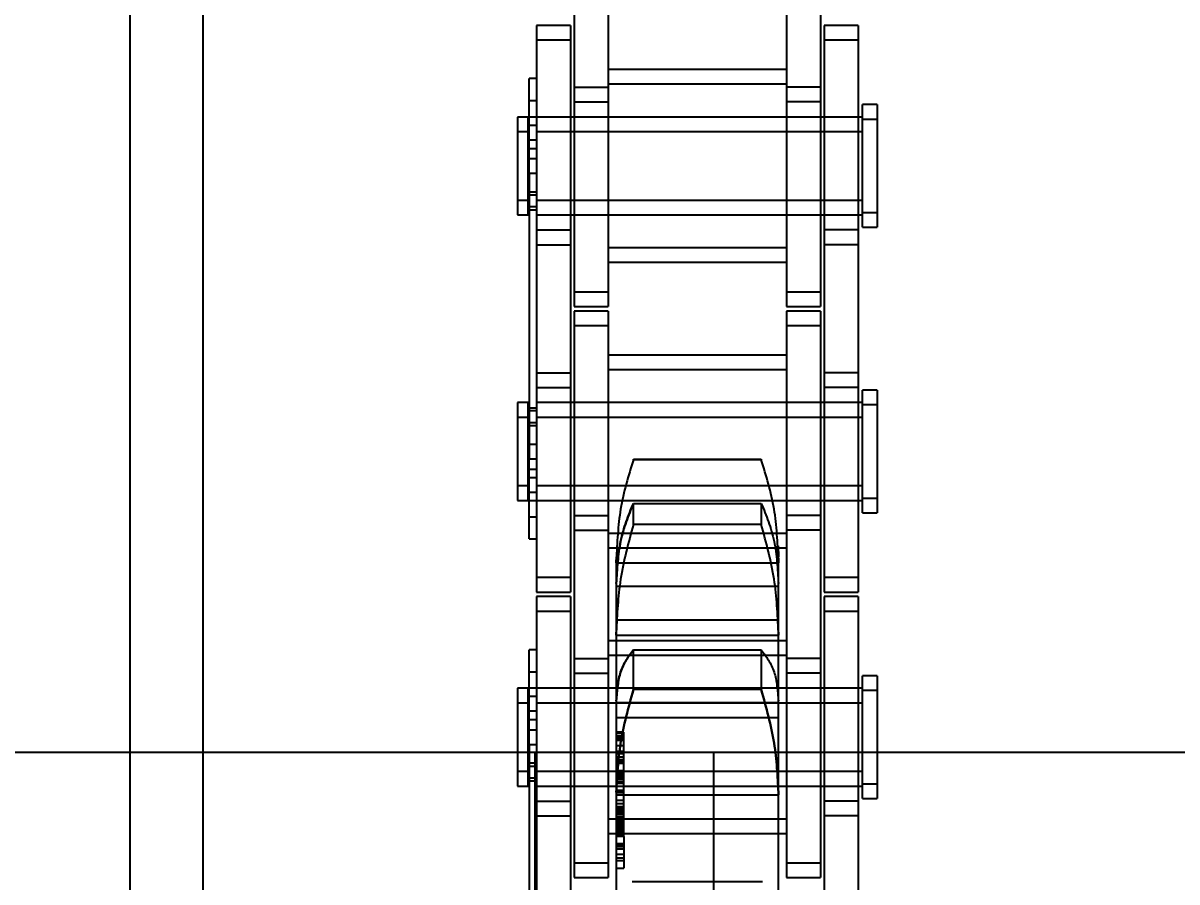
# Model space of a CAD drawing. Header units: metres. Extents: x 0 to 63075, y 0 to 44550.
# Drawn here: x 13773.7 to 13825.1, y 29226.8 to 29265 of the extents above; entities that cross this region are included whole.
import ezdxf

# ---------------------------------------------------------------- set-up
doc = ezdxf.new("R2010")
doc.units = ezdxf.units.M
doc.header["$LTSCALE"] = 75
doc.linetypes.add('HIDDEN2', pattern=[4.7625, 3.175, -1.5875])
for name, color, linetype in [('18_COTAS', 7, 'Continuous'), ('SDM', 7, 'Continuous'), ('SL4', 4, 'Continuous'), ('ST1', 7, 'HIDDEN2')]:
    doc.layers.add(name, color=color, linetype=linetype)
doc.styles.add('ROMANS', font='ROMANS.SHX')
doc.dimstyles.new('75___1-75', dxfattribs={"dimscale": 75, "dimtxt": 2.5, "dimasz": 2, "dimexe": 1.5, "dimexo": 1, "dimgap": 0.5, "dimtad": 1, "dimdec": 0, "dimzin": 12, "dimtxsty": 'ROMANS', "dimcen": 0, "dimclrd": 256, "dimclre": 256, "dimclrt": 3, "dimazin": 3, "dimtfac": 1, "dimtdec": 0, "dimtmove": 0, "dimatfit": 0, "dimfxl": 1, "dimlwd": -1, "dimlwe": -1, "dimarcsym": 0})

# ---------------------------------------------------------------- blocks, each defined once
blk = doc.blocks.new('*D27')
at = {"layer": '18_COTAS', "transparency": 16777216}
for p, q in [((12131.24, 27878.333), (12131.24, 30705.371)), ((13913.74, 30509.566), (13913.74, 30705.371)), ((11981.24, 30592.871), (11122.311, 30592.871)), ((13913.74, 30592.871), (12131.24, 30592.871)), ((14063.74, 30592.871), (14213.74, 30592.871))]:
    blk.add_line(p, q, dxfattribs=at)
for points in [[(11981.24, 30617.871), (11981.24, 30567.871), (12131.24, 30592.871)], [(14063.74, 30617.871), (14063.74, 30567.871), (13913.74, 30592.871)]]:
    blk.add_solid(points, dxfattribs=at)
at = {"layer": 'Defpoints', "color": 0, "transparency": 16777216}
for p in [(13913.74, 30592.871), (13913.74, 30434.566), (12131.24, 27803.333)]:
    blk.add_point(p, dxfattribs=at)
at = {"layer": '18_COTAS', "color": 3, "transparency": 16777216, "insert": (11476.776, 30724.121), "char_height": 187.5, "attachment_point": 5, "style": 'ROMANS'}
blk.add_mtext('1782', dxfattribs=at)
blk = doc.blocks.new('A$C429c7d53')
at = {"layer": 'SL4'}
blk.add_line((57.76, 1009.762), (57.76, 2334.738), dxfattribs=at)
at = {"layer": 'ST1'}
for p, q in [((57.76, 1009.762), (57.76, 2334.738)), ((60.997, 2334.738), (60.997, 1009.762)), ((77.515, 2177.761), (77.515, 2171.411)), ((79.035, 2177.761), (79.035, 2171.411)), ((86.965, 2177.761), (86.965, 2171.411)), ((88.485, 2177.761), (88.485, 2171.411)), ((75.843, 2174.811), (75.843, 2174.156)), ((77.363, 2174.811), (75.843, 2174.811)), ((77.363, 2174.811), (77.363, 2174.156)), ((88.637, 2174.811), (88.637, 2174.156)), ((90.157, 2174.811), (88.637, 2174.811)), ((90.157, 2174.811), (90.157, 2174.156)), ((75.843, 2174.156), (75.843, 2165.061)), ((77.363, 2174.156), (75.843, 2174.156)), ((77.363, 2174.156), (77.363, 2165.061)), ((88.637, 2174.156), (88.637, 2165.061)), ((90.157, 2174.156), (88.637, 2174.156)), ((90.157, 2174.156), (90.157, 2165.061)), ((86.965, 2172.851), (79.035, 2172.851)), ((75.511, 2171.467), (75.511, 2172.443)), ((75.843, 2172.443), (75.511, 2172.443)), ((86.965, 2172.196), (79.035, 2172.196)), ((77.515, 2172.066), (79.035, 2172.066)), ((88.485, 2172.066), (86.965, 2172.066)), ((75.511, 2171.467), (75.843, 2171.467)), ((75.511, 2168.236), (75.511, 2171.467)), ((77.515, 2171.411), (79.035, 2171.411)), ((77.515, 2171.411), (77.515, 2162.316)), ((79.035, 2171.411), (79.035, 2162.316)), ((88.485, 2171.411), (86.965, 2171.411)), ((86.965, 2171.411), (86.965, 2162.316)), ((88.485, 2171.411), (88.485, 2162.316)), ((90.341, 2170.634), (90.341, 2171.289)), ((91, 2171.289), (90.341, 2171.289)), ((91, 2171.289), (91, 2170.634)), ((75, 2170.736), (75, 2170.081)), ((75.474, 2170.736), (75, 2170.736)), ((75.474, 2170.081), (75.474, 2170.736)), ((77.363, 2170.736), (75.511, 2170.736)), ((90.341, 2170.736), (75.843, 2170.736)), ((79.035, 2170.736), (77.515, 2170.736)), ((86.965, 2170.736), (79.035, 2170.736)), ((88.485, 2170.736), (86.965, 2170.736)), ((90.157, 2170.736), (88.637, 2170.736)), ((90.341, 2165.837), (90.341, 2170.634)), ((91, 2170.634), (90.341, 2170.634)), ((91, 2170.634), (91, 2165.837)), ((75, 2170.081), (75, 2166.391)), ((75.474, 2170.081), (75, 2170.081)), ((75.843, 2170.367), (75.474, 2170.367)), ((75.474, 2166.391), (75.474, 2170.081)), ((77.363, 2170.081), (75.843, 2170.081)), ((90.341, 2170.081), (75.843, 2170.081)), ((79.035, 2170.081), (77.515, 2170.081)), ((86.965, 2170.081), (79.035, 2170.081)), ((88.485, 2170.081), (86.965, 2170.081)), ((90.157, 2170.081), (88.637, 2170.081)), ((75.843, 2169.712), (75.474, 2169.712)), ((75.511, 2169.343), (75.843, 2169.343)), ((75.511, 2168.891), (75.843, 2168.891)), ((75.511, 2168.236), (75.843, 2168.236)), ((75.511, 2168.236), (75.511, 2155.536)), ((75, 2167.046), (75.474, 2167.046)), ((75.474, 2167.415), (75.843, 2167.415)), ((75.511, 2167.272), (75.843, 2167.272)), ((75.843, 2167.046), (77.363, 2167.046)), ((75.843, 2167.046), (90.341, 2167.046)), ((77.515, 2167.046), (79.035, 2167.046)), ((79.035, 2167.046), (86.965, 2167.046)), ((86.965, 2167.046), (88.485, 2167.046)), ((88.637, 2167.046), (90.157, 2167.046)), ((75.474, 2166.76), (75.843, 2166.76)), ((75.511, 2166.617), (75.843, 2166.617)), ((90.341, 2166.492), (91, 2166.492)), ((75, 2166.391), (75.474, 2166.391)), ((75.843, 2166.391), (77.363, 2166.391)), ((75.843, 2166.391), (90.341, 2166.391)), ((77.515, 2166.391), (79.035, 2166.391)), ((79.035, 2166.391), (86.965, 2166.391)), ((86.965, 2166.391), (88.485, 2166.391)), ((88.637, 2166.391), (90.157, 2166.391)), ((75.843, 2165.716), (77.363, 2165.716)), ((90.157, 2165.716), (88.637, 2165.716)), ((90.341, 2165.837), (91, 2165.837)), ((75.843, 2165.061), (77.363, 2165.061)), ((75.843, 2165.061), (75.843, 2158.711)), ((77.363, 2165.061), (77.363, 2158.711)), ((79.035, 2164.931), (86.965, 2164.931)), ((90.157, 2165.061), (88.637, 2165.061)), ((88.637, 2165.061), (88.637, 2158.711)), ((90.157, 2165.061), (90.157, 2158.711)), ((79.035, 2164.276), (86.965, 2164.276)), ((77.515, 2162.971), (79.035, 2162.971)), ((86.965, 2162.971), (88.485, 2162.971)), ((77.515, 2162.316), (79.035, 2162.316)), ((77.515, 2162.111), (77.515, 2161.456)), ((79.035, 2162.111), (77.515, 2162.111)), ((79.035, 2162.111), (79.035, 2161.456)), ((86.965, 2162.316), (88.485, 2162.316)), ((86.965, 2162.111), (86.965, 2161.456)), ((88.485, 2162.111), (86.965, 2162.111)), ((88.485, 2162.111), (88.485, 2161.456)), ((77.515, 2161.456), (77.515, 2152.361)), ((79.035, 2161.456), (77.515, 2161.456)), ((79.035, 2161.456), (79.035, 2152.361)), ((86.965, 2161.456), (86.965, 2152.361)), ((88.485, 2161.456), (86.965, 2161.456)), ((88.485, 2161.456), (88.485, 2152.361)), ((86.965, 2160.151), (79.035, 2160.151)), ((75.843, 2159.366), (77.363, 2159.366)), ((86.965, 2159.496), (79.035, 2159.496)), ((90.157, 2159.366), (88.637, 2159.366)), ((75.843, 2158.711), (77.363, 2158.711)), ((75.843, 2158.711), (75.843, 2149.616)), ((77.363, 2158.711), (77.363, 2149.616)), ((90.157, 2158.711), (88.637, 2158.711)), ((88.637, 2158.711), (88.637, 2149.616)), ((90.157, 2158.711), (90.157, 2149.616)), ((90.341, 2157.934), (90.341, 2158.589)), ((91, 2158.589), (90.341, 2158.589)), ((91, 2158.589), (91, 2157.934)), ((75, 2158.036), (75, 2157.381)), ((75.474, 2158.036), (75, 2158.036)), ((75.474, 2157.381), (75.474, 2158.036)), ((75.511, 2157.81), (75.843, 2157.81)), ((77.363, 2158.036), (75.843, 2158.036)), ((90.341, 2158.036), (75.843, 2158.036)), ((79.035, 2158.036), (77.515, 2158.036)), ((86.965, 2158.036), (79.035, 2158.036)), ((88.485, 2158.036), (86.965, 2158.036)), ((90.157, 2158.036), (88.637, 2158.036)), ((90.341, 2153.137), (90.341, 2157.934)), ((91, 2157.934), (90.341, 2157.934)), ((91, 2157.934), (91, 2153.137)), ((75, 2157.381), (75, 2153.691)), ((75.474, 2157.381), (75, 2157.381)), ((75.843, 2157.667), (75.474, 2157.667)), ((75.474, 2153.691), (75.474, 2157.381)), ((77.363, 2157.381), (75.843, 2157.381)), ((90.341, 2157.381), (75.843, 2157.381)), ((79.035, 2157.381), (77.515, 2157.381)), ((86.965, 2157.381), (79.035, 2157.381)), ((88.485, 2157.381), (86.965, 2157.381)), ((90.157, 2157.381), (88.637, 2157.381)), ((75.843, 2157.012), (75.474, 2157.012)), ((75.511, 2157.155), (75.843, 2157.155)), ((75.511, 2156.191), (75.843, 2156.191)), ((75.511, 2155.536), (75.843, 2155.536)), ((75.511, 2151.984), (75.511, 2155.536)), ((80.157, 2155.496), (80.157, 2155.52)), ((80.157, 2155.52), (85.843, 2155.52)), ((85.843, 2155.496), (80.157, 2155.496)), ((85.843, 2155.52), (85.843, 2155.496)), ((75.474, 2154.715), (75.843, 2154.715)), ((75.511, 2155.084), (75.843, 2155.084)), ((75, 2154.346), (75.474, 2154.346)), ((75.843, 2154.346), (77.363, 2154.346)), ((75.843, 2154.346), (90.341, 2154.346)), ((77.515, 2154.346), (79.035, 2154.346)), ((79.035, 2154.346), (86.965, 2154.346)), ((86.965, 2154.346), (88.485, 2154.346)), ((88.637, 2154.346), (90.157, 2154.346)), ((75, 2153.691), (75.474, 2153.691)), ((75.474, 2154.06), (75.843, 2154.06)), ((75.511, 2153.691), (77.363, 2153.691)), ((75.843, 2153.691), (90.341, 2153.691)), ((77.515, 2153.691), (79.035, 2153.691)), ((79.035, 2153.691), (86.965, 2153.691)), ((86.965, 2153.691), (88.485, 2153.691)), ((88.637, 2153.691), (90.157, 2153.691)), ((90.341, 2153.792), (91, 2153.792)), ((80.157, 2152.62), (80.157, 2153.558)), ((80.157, 2153.558), (85.843, 2153.558)), ((85.843, 2153.558), (85.843, 2152.62)), ((90.341, 2153.137), (91, 2153.137)), ((75.511, 2152.96), (75.843, 2152.96)), ((77.515, 2153.016), (79.035, 2153.016)), ((85.843, 2152.62), (80.157, 2152.62)), ((88.485, 2153.016), (86.965, 2153.016)), ((77.515, 2152.361), (79.035, 2152.361)), ((77.515, 2152.361), (77.515, 2146.011)), ((79.035, 2152.361), (79.035, 2146.011)), ((79.035, 2152.231), (86.965, 2152.231)), ((88.485, 2152.361), (86.965, 2152.361)), ((86.965, 2152.361), (86.965, 2146.011)), ((88.485, 2152.361), (88.485, 2146.011)), ((75.511, 2151.984), (75.843, 2151.984)), ((79.035, 2151.576), (86.965, 2151.576)), ((86.553, 2151.661), (86.605, 2151.047)), ((86.596, 2151.667), (86.605, 2151.187)), ((79.395, 2151.187), (79.395, 2151.047)), ((79.395, 2151.047), (79.395, 2150.92)), ((79.395, 2150.92), (79.395, 2151.047)), ((86.605, 2151.047), (86.605, 2151.187)), ((86.605, 2150.92), (86.605, 2151.047)), ((86.605, 2151.047), (86.605, 2150.92)), ((79.395, 2150.92), (86.605, 2150.92)), ((79.395, 2150.92), (79.395, 2149.99)), ((86.605, 2149.99), (86.605, 2150.92)), ((75.843, 2150.271), (77.363, 2150.271)), ((88.637, 2150.271), (90.157, 2150.271)), ((75.843, 2149.616), (77.363, 2149.616)), ((79.395, 2149.99), (79.395, 2147.825)), ((79.395, 2149.881), (86.605, 2149.881)), ((86.605, 2147.825), (86.605, 2149.99)), ((88.637, 2149.616), (90.157, 2149.616)), ((75.843, 2149.411), (75.843, 2148.756)), ((77.363, 2149.411), (75.843, 2149.411)), ((77.363, 2149.411), (77.363, 2148.756)), ((88.637, 2149.411), (88.637, 2148.756)), ((90.157, 2149.411), (88.637, 2149.411)), ((90.157, 2149.411), (90.157, 2148.756)), ((75.843, 2148.756), (75.843, 2139.661)), ((77.363, 2148.756), (75.843, 2148.756)), ((77.363, 2148.756), (77.363, 2139.661)), ((88.637, 2148.756), (88.637, 2139.661)), ((90.157, 2148.756), (88.637, 2148.756)), ((90.157, 2148.756), (90.157, 2139.661)), ((79.395, 2148.383), (86.605, 2148.383)), ((86.965, 2147.451), (79.035, 2147.451)), ((79.395, 2147.825), (79.395, 2147.697)), ((79.395, 2147.697), (79.395, 2147.825)), ((79.395, 2147.697), (86.605, 2147.697)), ((79.395, 2147.697), (79.395, 2144.783)), ((86.605, 2147.697), (86.605, 2147.825)), ((86.605, 2147.825), (86.605, 2147.697)), ((86.605, 2144.783), (86.605, 2147.697)), ((75.511, 2146.067), (75.511, 2147.043)), ((75.843, 2147.043), (75.511, 2147.043)), ((80.157, 2145.276), (80.157, 2147.039)), ((80.157, 2147.039), (85.843, 2147.039)), ((85.843, 2147.039), (85.843, 2145.276)), ((77.515, 2146.666), (79.035, 2146.666)), ((86.965, 2146.796), (79.035, 2146.796)), ((88.485, 2146.666), (86.965, 2146.666)), ((75.511, 2146.067), (75.843, 2146.067)), ((75.511, 2142.836), (75.511, 2146.067)), ((77.515, 2146.011), (79.035, 2146.011)), ((77.515, 2146.011), (77.515, 2136.916)), ((79.035, 2146.011), (79.035, 2136.916)), ((88.485, 2146.011), (86.965, 2146.011)), ((86.965, 2146.011), (86.965, 2136.916)), ((88.485, 2146.011), (88.485, 2136.916)), ((90.341, 2145.234), (90.341, 2145.889)), ((91, 2145.889), (90.341, 2145.889)), ((91, 2145.889), (91, 2145.234)), ((75, 2145.336), (75, 2144.681)), ((75.474, 2145.336), (75, 2145.336)), ((75.474, 2144.681), (75.474, 2145.336)), ((75.843, 2144.967), (75.474, 2144.967)), ((77.363, 2145.336), (75.511, 2145.336)), ((90.341, 2145.336), (75.843, 2145.336)), ((79.035, 2145.336), (77.515, 2145.336)), ((86.965, 2145.336), (79.035, 2145.336)), ((85.843, 2145.276), (80.157, 2145.276)), ((88.485, 2145.336), (86.965, 2145.336)), ((90.157, 2145.336), (88.637, 2145.336)), ((90.341, 2140.437), (90.341, 2145.234)), ((91, 2145.234), (90.341, 2145.234)), ((91, 2145.234), (91, 2140.437)), ((75, 2144.681), (75, 2140.991)), ((75.474, 2144.681), (75, 2144.681)), ((75.474, 2140.991), (75.474, 2144.681)), ((77.363, 2144.681), (75.843, 2144.681)), ((90.341, 2144.681), (75.843, 2144.681)), ((79.035, 2144.681), (77.515, 2144.681)), ((86.965, 2144.681), (79.035, 2144.681)), ((79.395, 2144.783), (79.395, 2140.715)), ((79.395, 2144.705), (86.605, 2144.705)), ((86.605, 2140.715), (86.605, 2144.783)), ((88.485, 2144.681), (86.965, 2144.681)), ((90.157, 2144.681), (88.637, 2144.681)), ((75.843, 2144.312), (75.474, 2144.312)), ((75.511, 2143.943), (75.843, 2143.943)), ((79.395, 2144.036), (86.605, 2144.036)), ((75.511, 2143.491), (75.843, 2143.491)), ((79.73, 2143.384), (79.395, 2143.384)), ((79.73, 2143.369), (79.395, 2143.369)), ((79.73, 2143.349), (79.395, 2143.349)), ((79.73, 2143.339), (79.395, 2143.339)), ((79.73, 2143.349), (79.73, 2143.384)), ((79.73, 2143.142), (79.73, 2143.349)), ((75.511, 2142.836), (75.511, 2130.136)), ((75.511, 2142.836), (75.843, 2142.836)), ((79.73, 2143.222), (79.395, 2143.222)), ((79.73, 2143.184), (79.395, 2143.184)), ((79.73, 2143.142), (79.395, 2143.142)), ((79.73, 2143.106), (79.395, 2143.106)), ((79.73, 2143.015), (79.395, 2143.015)), ((79.73, 2143.106), (79.73, 2143.142)), ((79.73, 2142.781), (79.73, 2143.106)), ((48.235, 2142.5), (123.235, 2142.5)), ((75.78, 1919.26), (75.78, 2142.5)), ((79.73, 2142.781), (79.395, 2142.781)), ((79.73, 2142.531), (79.395, 2142.531)), ((79.73, 2142.51), (79.395, 2142.51)), ((79.73, 2142.415), (79.395, 2142.415)), ((79.73, 2142.697), (79.73, 2142.781)), ((79.73, 2142.415), (79.73, 2142.697)), ((79.73, 2141.567), (79.73, 2142.415)), ((83.717, 2142.5), (83.717, 1919.26)), ((75.474, 2142.015), (75.843, 2142.015)), ((75.511, 2141.872), (75.843, 2141.872)), ((79.73, 2142.278), (79.395, 2142.278)), ((79.73, 2142.157), (79.395, 2142.157)), ((79.73, 2142.109), (79.395, 2142.109)), ((79.73, 2142.071), (79.395, 2142.071)), ((79.73, 2142.025), (79.395, 2142.025)), ((79.73, 2141.998), (79.395, 2141.998)), ((75, 2141.646), (75.474, 2141.646)), ((75.474, 2141.36), (75.843, 2141.36)), ((75.843, 2141.646), (77.363, 2141.646)), ((75.843, 2141.646), (90.341, 2141.646)), ((77.515, 2141.646), (79.035, 2141.646)), ((79.035, 2141.646), (86.965, 2141.646)), ((79.73, 2141.663), (79.395, 2141.663)), ((79.73, 2141.64), (79.395, 2141.64)), ((79.73, 2141.567), (79.395, 2141.567)), ((79.73, 2141.56), (79.395, 2141.56)), ((79.73, 2141.539), (79.395, 2141.539)), ((79.73, 2141.522), (79.395, 2141.522)), ((79.73, 2141.467), (79.395, 2141.467)), ((79.73, 2141.413), (79.395, 2141.413)), ((79.73, 2141.333), (79.395, 2141.333)), ((79.73, 2141.287), (79.395, 2141.287)), ((79.73, 2141.177), (79.73, 2141.567)), ((86.965, 2141.646), (88.485, 2141.646)), ((88.637, 2141.646), (90.157, 2141.646)), ((75, 2140.991), (75.474, 2140.991)), ((75.511, 2141.217), (75.843, 2141.217)), ((75.843, 2140.991), (77.363, 2140.991)), ((75.843, 2140.991), (90.341, 2140.991)), ((77.515, 2140.991), (79.035, 2140.991)), ((79.035, 2140.991), (86.965, 2140.991)), ((79.73, 2141.177), (79.395, 2141.177)), ((79.73, 2141.159), (79.395, 2141.159)), ((79.73, 2141.138), (79.395, 2141.138)), ((79.73, 2141.097), (79.395, 2141.097)), ((79.73, 2140.797), (79.395, 2140.797)), ((79.73, 2138.748), (79.73, 2141.177)), ((86.965, 2140.991), (88.485, 2140.991)), ((88.637, 2140.991), (90.157, 2140.991)), ((90.341, 2141.092), (91, 2141.092)), ((75.843, 2140.316), (77.363, 2140.316)), ((79.73, 2140.736), (79.395, 2140.736)), ((79.395, 2140.715), (79.395, 2140.599)), ((79.73, 2140.688), (79.395, 2140.688)), ((79.395, 2140.599), (86.605, 2140.599)), ((79.395, 2140.599), (79.395, 2136.054)), ((79.73, 2140.353), (79.395, 2140.353)), ((86.605, 2140.599), (86.605, 2140.715)), ((86.605, 2140.715), (86.605, 2140.599)), ((86.605, 2136.054), (86.605, 2140.599)), ((90.157, 2140.316), (88.637, 2140.316)), ((90.341, 2140.437), (91, 2140.437)), ((79.73, 2140.194), (79.395, 2140.194)), ((79.73, 2140.06), (79.395, 2140.06)), ((79.73, 2140.052), (79.395, 2140.052)), ((79.73, 2140.033), (79.395, 2140.033)), ((79.73, 2140.017), (79.395, 2140.017)), ((79.73, 2140.003), (79.395, 2140.003)), ((79.73, 2139.915), (79.395, 2139.915)), ((79.73, 2139.911), (79.395, 2139.911)), ((79.73, 2139.886), (79.395, 2139.886)), ((79.73, 2139.882), (79.395, 2139.882)), ((79.73, 2139.848), (79.395, 2139.848)), ((79.73, 2139.809), (79.395, 2139.809)), ((79.73, 2139.776), (79.395, 2139.776)), ((79.73, 2139.774), (79.395, 2139.774)), ((79.73, 2139.741), (79.395, 2139.741)), ((75.843, 2139.661), (77.363, 2139.661)), ((75.843, 2139.661), (75.843, 2133.311)), ((77.363, 2139.661), (77.363, 2133.311)), ((79.035, 2139.531), (86.965, 2139.531)), ((79.73, 2139.638), (79.395, 2139.638)), ((79.73, 2139.589), (79.395, 2139.589)), ((79.73, 2139.509), (79.395, 2139.509)), ((79.73, 2139.425), (79.395, 2139.425)), ((79.73, 2139.332), (79.395, 2139.332)), ((79.73, 2139.264), (79.395, 2139.264)), ((79.73, 2139.256), (79.395, 2139.256)), ((79.73, 2139.236), (79.395, 2139.236)), ((90.157, 2139.661), (88.637, 2139.661)), ((88.637, 2139.661), (88.637, 2133.311)), ((90.157, 2139.661), (90.157, 2133.311)), ((79.035, 2138.876), (86.965, 2138.876)), ((79.73, 2139.143), (79.395, 2139.143)), ((79.73, 2139.13), (79.395, 2139.13)), ((79.73, 2139.122), (79.395, 2139.122)), ((79.395, 2139.119), (79.73, 2139.119)), ((79.73, 2139.045), (79.395, 2139.045)), ((79.73, 2139.014), (79.395, 2139.014)), ((79.73, 2139.006), (79.395, 2139.006)), ((79.73, 2138.929), (79.395, 2138.929)), ((79.73, 2138.872), (79.395, 2138.872)), ((79.73, 2138.871), (79.395, 2138.871)), ((79.73, 2138.858), (79.395, 2138.858)), ((79.73, 2138.807), (79.395, 2138.807)), ((79.395, 2138.807), (79.73, 2138.807)), ((79.73, 2138.748), (79.395, 2138.748)), ((79.73, 2138.748), (79.73, 2138.333)), ((79.73, 2138.425), (79.395, 2138.425)), ((79.73, 2138.333), (79.395, 2138.333)), ((79.73, 2138.284), (79.395, 2138.284)), ((79.73, 2138.333), (79.73, 2138.181)), ((79.73, 2138.181), (79.395, 2138.181)), ((79.73, 2137.949), (79.395, 2137.949)), ((79.73, 2137.779), (79.395, 2137.779)), ((79.73, 2138.181), (79.73, 2137.341)), ((77.515, 2137.571), (79.035, 2137.571)), ((79.395, 2137.676), (79.73, 2137.676)), ((79.395, 2137.341), (79.73, 2137.341)), ((86.965, 2137.571), (88.485, 2137.571)), ((77.515, 2136.916), (79.035, 2136.916)), ((85.9, 2136.728), (80.1, 2136.728)), ((86.965, 2136.916), (88.485, 2136.916))]:
    blk.add_line(p, q, dxfattribs=at)
for points, knots in [([(80.157, 2155.496), (79.935, 2154.781), (79.504, 2153.393), (79.43, 2151.813), (79.395, 2151.047)], [0, 0, 0, 0, 0.515254, 1, 1, 1, 1]), ([(86.605, 2151.047), (86.57, 2151.812), (86.496, 2153.393), (86.065, 2154.781), (85.843, 2155.496)], [0, 0, 0, 0, 0.4847248, 1, 1, 1, 1]), ([(79.395, 2149.99), (79.43, 2150.638), (79.504, 2151.975), (79.935, 2153.02), (80.157, 2153.558)], [0, 0, 0, 0, 0.484736, 1, 1, 1, 1]), ([(80.157, 2153.558), (79.935, 2153.02), (79.504, 2151.975), (79.43, 2150.638), (79.395, 2149.99)], [0, 0, 0, 0, 0.515264, 1, 1, 1, 1]), ([(85.843, 2153.558), (86.065, 2153.02), (86.496, 2151.975), (86.57, 2150.638), (86.605, 2149.99)], [0, 0, 0, 0, 0.515264, 1, 1, 1, 1]), ([(80.157, 2152.62), (79.935, 2151.814), (79.504, 2150.249), (79.43, 2148.617), (79.395, 2147.825)], [0, 0, 0, 0, 0.515256, 1, 1, 1, 1]), ([(86.605, 2147.825), (86.57, 2148.617), (86.496, 2150.249), (86.065, 2151.814), (85.843, 2152.62)], [0, 0, 0, 0, 0.484722, 1, 1, 1, 1]), ([(79.395, 2144.783), (79.43, 2145.236), (79.504, 2146.168), (79.935, 2146.743), (80.157, 2147.039)], [0, 0, 0, 0, 0.484737, 1, 1, 1, 1]), ([(80.157, 2147.039), (79.935, 2146.743), (79.504, 2146.168), (79.43, 2145.236), (79.395, 2144.783)], [0, 0, 0, 0, 0.515263, 1, 1, 1, 1]), ([(85.843, 2147.039), (86.065, 2146.743), (86.496, 2146.168), (86.57, 2145.236), (86.605, 2144.783)], [0, 0, 0, 0, 0.515263, 1, 1, 1, 1]), ([(80.157, 2145.276), (79.935, 2144.476), (79.504, 2142.924), (79.43, 2141.436), (79.395, 2140.715)], [0, 0, 0, 0, 0.515264, 1, 1, 1, 1]), ([(79.395, 2140.715), (79.43, 2141.436), (79.504, 2142.924), (79.935, 2144.476), (80.157, 2145.276)], [0, 0, 0, 0, 0.484736, 1, 1, 1, 1]), ([(86.605, 2140.715), (86.57, 2141.436), (86.496, 2142.924), (86.065, 2144.476), (85.843, 2145.276)], [0, 0, 0, 0, 0.484736, 1, 1, 1, 1]), ([(85.843, 2145.276), (86.065, 2144.476), (86.496, 2142.924), (86.57, 2141.436), (86.605, 2140.715)], [0, 0, 0, 0, 0.515264, 1, 1, 1, 1])]:
    blk.add_open_spline(points, degree=3, knots=knots, dxfattribs=at)

msp = doc.modelspace()

# ---------------------------------------------------------------- block references
at = {"layer": 'SDM'}
msp.add_blockref('A$C429c7d53', (13720.74, 27090.066), dxfattribs=at)

# ---------------------------------------------------------------- dimensions: what is measured, and where the dimension line sits
at = {"layer": '18_COTAS'}
dim = msp.add_linear_dim(base=(13913.739964506, 30592.871167243), p1=(12131.239964508, 27803.333456501), p2=(13913.739964506, 30434.565956577), dimstyle='75___1-75', dxfattribs=at)
dim.commit()
dim.dimension.update_dxf_attribs({"geometry": '*D27', "text_midpoint": (11476.775678793, 30592.871167243), "dimtype": 160})

doc.saveas('drawing.dxf')
